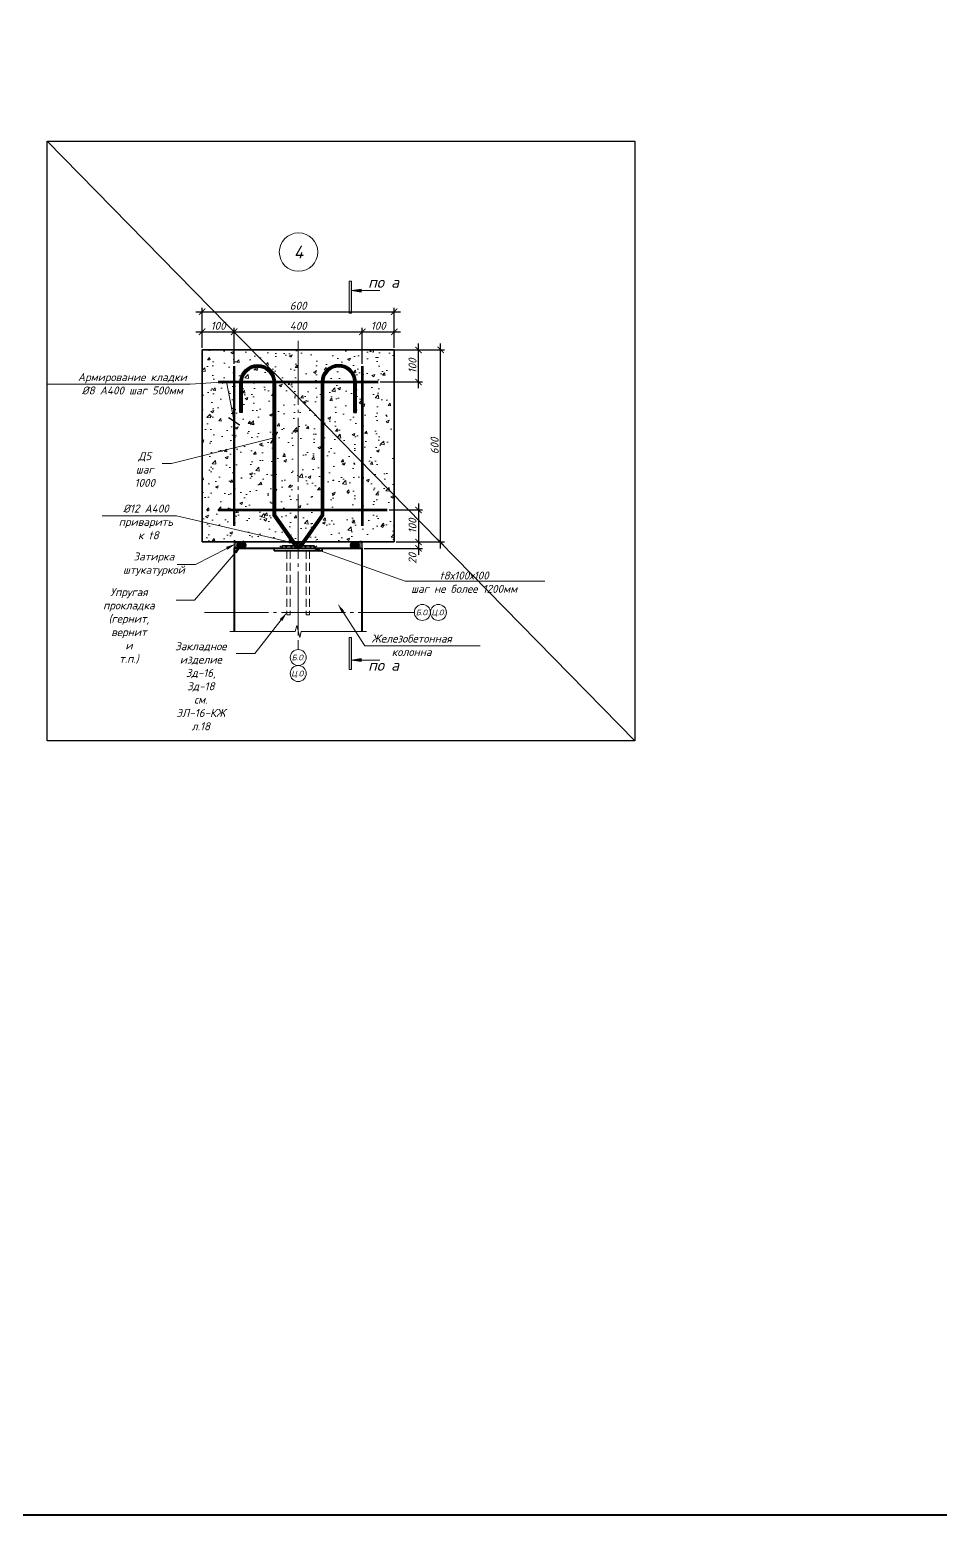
# Model space of a CAD drawing. Header units: millimetres. Extents: x -1807136 to 209800, y 0 to 410608.
# Drawn here: x 16347 to 19191, y 28653 to 33293 of the extents above; entities that cross this region are included whole.
import ezdxf
from ezdxf import colors
from ezdxf.entities.mleader import LeaderData, LeaderLine
from ezdxf.enums import TextEntityAlignment as Align
from ezdxf.math import Vec2, Vec3

# ---------------------------------------------------------------- set-up
doc = ezdxf.new("R2010")
doc.units = ezdxf.units.MM
doc.header["$PDMODE"] = 3
doc.linetypes.add('DASHED2', pattern=[0.375, 0.25, -0.125])
doc.linetypes.add('GOST2.303 5', pattern=[24, 20, -1.5, 1, -1.5])
doc.layers.get('0').update_dxf_attribs({"lineweight": 5})
doc.layers.get('Defpoints').update_dxf_attribs({"lineweight": 0})
for name, color, linetype, lineweight in [('!!!Металл разрез', 7, 'Continuous', 35), ('#Cварка', 96, 'Continuous', 30), ('#Арматура', 152, 'Continuous', 30), ('#Бетон разрез', 22, 'Continuous', 40), ('#Выноски', 7, 'Continuous', 15), ('#Газобетон', 152, 'Continuous', 35), ('#Границы штриховок', 7, 'Continuous', 20), ('#Оси', 7, 'Continuous', 9), ('k_ Размеры', 7, 'Continuous', 15), ('Штриховка', 7, 'Continuous', 25)]:
    doc.layers.add(name, color=color, linetype=linetype, lineweight=lineweight)
doc.layers.add('#Hatch', color=252, linetype='Continuous', lineweight=5, true_color=0x696969)
doc.layers.add('#Арматура вид_2', color=7, linetype='Continuous', lineweight=35, true_color=0x616161)
doc.styles.add('GOST 2.304', font='isocpeui.ttf')
doc.styles.get("Standard").update_dxf_attribs({"font": 'arial.ttf'})
doc.styles.add('STEP PR', font='isocpeui.ttf')
doc.dimstyles.new('SPDS', dxfattribs={"dimscale": 10, "dimtxt": 2.5, "dimasz": 2, "dimexe": 1.25, "dimexo": 0.625, "dimtad": 1, "dimdec": 0, "dimrnd": 0.001, "dimtxsty": 'STEP PR', "dimblk": 'ARCHTICK', "dimcen": 2.5, "dimdle": 2, "dimclrd": 256, "dimclre": 256, "dimclrt": 7, "dimadec": 0, "dimazin": 2, "dimtfac": 0.75, "dimtdec": 0, "dimtmove": 1, "dimatfit": 3, "dimfxl": 1, "dimtolj": 1, "dimarcsym": 1})
pattern_1 = [(37.5, (-1995.759, 11.0527), (-0.08000156, 2.44706619), [0, -1.9304, 0, -2.159, 0, -2.06375]), (7.5, (-1995.759, 11.0527), (2.24761642, 3.5841255), [0, -1.0414, 0, -1.7399, 0, -0.66675]), (327.5, (-1997.3211, 11.0527), (3.95496185, 0.00718592), [0, -0.635, 0, -2.286, 0, -2.9845]), (317.5, (-1997.321, 11.0527), (3.81778226, 1.11464662), [0, -0.3175, 0, -1.4986, 0, -1.7145])]
pattern_2 = [(45, (-1992.4723, 11.0527), (-1.122532015, 1.122532015), []), (135, (-1992.4723, 11.0527), (-1.122532015, -1.122532015), [])]

# ---------------------------------------------------------------- blocks, each defined once
blk = doc.blocks.new('*U248')
at = {"layer": '#Арматура', "lineweight": 0}
h = blk.add_hatch(dxfattribs=at)
h.set_pattern_fill('ANSI31', scale=1.2)
edge = h.paths.add_edge_path()
edge.add_arc((0, 6), 6, 0, 360)
blk.add_circle((0, 6), 6)
blk = doc.blocks.new('*U251')
at = {"color": 0, "linetype": 'ByBlock', "lineweight": -2}
for p, q in [((13.58, 0), (13.9, 1.25)), ((13.9, 1.25), (14.52, -1.25)), ((13.58, 0), (0, 0)), ((14.52, -1.25), (14.83, 0)), ((28.42, 0), (14.83, 0))]:
    blk.add_line(p, q, dxfattribs=at)
blk = doc.blocks.new('*U255')
for p, q in [((-0.5, 0.5), (0.5, -0.5)), ((0.5, 0.5), (-0.5, -0.5)), ((1.5, 0.5), (2.5, -0.5)), ((2.5, 0.5), (1.5, -0.5)), ((3.5, 0.5), (4.5, -0.5)), ((4.5, 0.5), (3.5, -0.5))]:
    blk.add_line(p, q)
blk = doc.blocks.new('*U265')
at = {"color": 0, "linetype": 'ByBlock', "lineweight": -2}
blk.add_circle((0, 0), 6, dxfattribs=at)
blk.add_attdef('Узел', text='', height=4, dxfattribs=at).set_placement((0, 0), align=Align.MIDDLE_CENTER)
blk = doc.blocks.new('*U155')
at = {"linetype": 'ByBlock', "ltscale": 100}
h = blk.add_hatch(color=256, dxfattribs=at)
h.dxf.hatch_style = 1
h.paths.add_polyline_path([(35, 1000), (-35, 1000), (-35, 0), (35, 0)])
h = blk.add_hatch(color=256, dxfattribs=at)
h.dxf.hatch_style = 1
h.paths.add_polyline_path([(335, 750), (335, 700), (335, 650), (35, 700)])
for p, q in [((-35, 1000), (35, 1000)), ((-35, 0), (-35, 1000)), ((35, 1000), (35, 0)), ((35, 700), (335, 750)), ((35, 700), (335, 650)), ((335, 750), (335, 700)), ((335, 650), (335, 700)), ((35, 0), (-35, 0))]:
    blk.add_line(p, q, dxfattribs=at)
at = {"linetype": 'ByBlock', "ltscale": 100, "extrusion": (0, 1, 0), "elevation": 700}
blk.add_lwpolyline([(-925, 0), (-335, 0)], dxfattribs=at)
at = {"ltscale": 100, "style": 'STEP PR'}
blk.add_attdef('Nv', text='', height=350, dxfattribs=at).set_placement((781, 790), align=Align.RIGHT)
blk = doc.blocks.new('*U154')
at = {"linetype": 'ByBlock', "ltscale": 100}
h = blk.add_hatch(color=256, dxfattribs=at)
h.dxf.hatch_style = 1
h.paths.add_polyline_path([(35, 0), (-35, 0), (-35, -1000), (35, -1000)])
h = blk.add_hatch(color=256, dxfattribs=at)
h.dxf.hatch_style = 1
h.paths.add_polyline_path([(335, -750), (335, -700), (335, -650), (35, -700)])
for p, q in [((35, 0), (-35, 0)), ((-35, 0), (-35, -1000)), ((35, -1000), (35, 0)), ((35, -700), (335, -650)), ((35, -700), (335, -750)), ((335, -650), (335, -700)), ((335, -750), (335, -700)), ((-35, -1000), (35, -1000))]:
    blk.add_line(p, q, dxfattribs=at)
at = {"linetype": 'ByBlock', "ltscale": 100, "extrusion": (0, -1, 0), "elevation": 700}
blk.add_lwpolyline([(925, 0), (335, 0)], dxfattribs=at)
at = {"ltscale": 100, "style": 'STEP PR'}
blk.add_attdef('Nv', text='', height=350, dxfattribs=at).set_placement((781, -1140), align=Align.RIGHT)
blk = doc.blocks.new('_ArchTick')
at = {"color": 0, "linetype": 'ByBlock', "const_width": 0.15}
blk.add_lwpolyline([(-0.5, -0.5), (0.5, 0.5)], dxfattribs=at)
blk = doc.blocks.new('*D362')
at = {"layer": 'Defpoints', "color": 0, "transparency": 16777216}
for p in [(17485.4, 32293.2), (17630.2, 32293.2), (17485.4, 31693.2)]:
    blk.add_point(p, dxfattribs=at)
at = {"layer": 'k_ Размеры', "lineweight": -2, "transparency": 16777216}
for p, q in [((17630.2, 31673.2), (17630.2, 32313.2)), ((17491.7, 32293.2), (17642.7, 32293.2)), ((17491.7, 31693.2), (17642.7, 31693.2))]:
    blk.add_line(p, q, dxfattribs=at)
at = {"layer": 'k_ Размеры', "lineweight": -2, "transparency": 16777216, "xscale": 20, "yscale": 20, "zscale": 20}
for p, rotation in [((17630.2, 32293.2), 90), ((17630.2, 31693.2), 270)]:
    blk.add_blockref('_ArchTick', p, dxfattribs=dict(at, rotation=rotation))
at = {"layer": 'k_ Размеры', "color": 7, "transparency": 16777216, "insert": (17611.5, 31993.2), "char_height": 25, "attachment_point": 5, "rotation": 90, "style": 'STEP PR'}
blk.add_mtext('\\A1;600', dxfattribs=at)
blk = doc.blocks.new('*D363')
at = {"layer": 'Defpoints', "color": 0, "transparency": 16777216}
for p in [(17485.4, 31693.2), (17385.4, 31673.2), (17561.2, 31673.2)]:
    blk.add_point(p, dxfattribs=at)
at = {"layer": 'k_ Размеры', "lineweight": -2, "transparency": 16777216}
for p, q in [((17491.7, 31693.2), (17573.7, 31693.2)), ((17561.2, 31713.2), (17561.2, 31653.2)), ((17391.7, 31673.2), (17573.7, 31673.2))]:
    blk.add_line(p, q, dxfattribs=at)
at = {"layer": 'k_ Размеры', "lineweight": -2, "transparency": 16777216, "xscale": 20, "yscale": 20, "zscale": 20}
for p, rotation in [((17561.2, 31693.2), 90), ((17561.2, 31673.2), 270)]:
    blk.add_blockref('_ArchTick', p, dxfattribs=dict(at, rotation=rotation))
at = {"layer": 'k_ Размеры', "color": 7, "transparency": 16777216, "insert": (17542.4, 31641.9), "char_height": 25, "attachment_point": 5, "rotation": 90, "style": 'STEP PR'}
blk.add_mtext('\\A1;20', dxfattribs=at)
blk = doc.blocks.new('*D364')
at = {"layer": 'Defpoints', "color": 0, "transparency": 16777216}
for p in [(17485.4, 32412.5), (16885.4, 32293.2), (17485.4, 32293.2)]:
    blk.add_point(p, dxfattribs=at)
at = {"layer": 'k_ Размеры', "lineweight": -2, "transparency": 16777216}
for p, q in [((16865.4, 32412.5), (17505.4, 32412.5)), ((16885.4, 32299.5), (16885.4, 32425)), ((17485.4, 32299.5), (17485.4, 32425))]:
    blk.add_line(p, q, dxfattribs=at)
at = {"layer": 'k_ Размеры', "lineweight": -2, "transparency": 16777216, "xscale": 20, "yscale": 20, "zscale": 20, "rotation": 180}
blk.add_blockref('_ArchTick', (16885.4, 32412.5), dxfattribs=at)
at = {"layer": 'k_ Размеры', "lineweight": -2, "transparency": 16777216, "xscale": 20, "yscale": 20, "zscale": 20}
blk.add_blockref('_ArchTick', (17485.4, 32412.5), dxfattribs=at)
at = {"layer": 'k_ Размеры', "color": 7, "transparency": 16777216, "insert": (17185.4, 32431.2), "char_height": 25, "attachment_point": 5, "style": 'STEP PR'}
blk.add_mtext('\\A1;600', dxfattribs=at)
blk = doc.blocks.new('*D365')
at = {"layer": 'Defpoints', "color": 0, "transparency": 16777216}
for p in [(17435.4, 32293.2), (17561.2, 32293.2), (17435.4, 32193.2)]:
    blk.add_point(p, dxfattribs=at)
at = {"layer": 'k_ Размеры', "lineweight": -2, "transparency": 16777216}
for p, q in [((17561.2, 32173.2), (17561.2, 32313.2)), ((17441.7, 32293.2), (17573.7, 32293.2)), ((17441.7, 32193.2), (17573.7, 32193.2))]:
    blk.add_line(p, q, dxfattribs=at)
at = {"layer": 'k_ Размеры', "lineweight": -2, "transparency": 16777216, "xscale": 20, "yscale": 20, "zscale": 20}
for p, rotation in [((17561.2, 32293.2), 90), ((17561.2, 32193.2), 270)]:
    blk.add_blockref('_ArchTick', p, dxfattribs=dict(at, rotation=rotation))
at = {"layer": 'k_ Размеры', "color": 7, "transparency": 16777216, "insert": (17542.4, 32243.2), "char_height": 25, "attachment_point": 5, "rotation": 90, "style": 'STEP PR'}
blk.add_mtext('\\A1;100', dxfattribs=at)
blk = doc.blocks.new('*D366')
at = {"layer": 'Defpoints', "color": 0, "transparency": 16777216}
for p in [(17463.5, 31793.2), (17485.4, 31693.2), (17561.2, 31693.2)]:
    blk.add_point(p, dxfattribs=at)
at = {"layer": 'k_ Размеры', "lineweight": -2, "transparency": 16777216}
for p, q in [((17469.7, 31793.2), (17573.7, 31793.2)), ((17561.2, 31813.2), (17561.2, 31673.2)), ((17491.7, 31693.2), (17573.7, 31693.2))]:
    blk.add_line(p, q, dxfattribs=at)
at = {"layer": 'k_ Размеры', "lineweight": -2, "transparency": 16777216, "xscale": 20, "yscale": 20, "zscale": 20}
for p, rotation in [((17561.2, 31793.2), 90), ((17561.2, 31693.2), 270)]:
    blk.add_blockref('_ArchTick', p, dxfattribs=dict(at, rotation=rotation))
at = {"layer": 'k_ Размеры', "color": 7, "transparency": 16777216, "insert": (17542.4, 31743.2), "char_height": 25, "attachment_point": 5, "rotation": 90, "style": 'STEP PR'}
blk.add_mtext('\\A1;100', dxfattribs=at)
blk = doc.blocks.new('*D367')
at = {"layer": 'Defpoints', "color": 0, "transparency": 16777216}
for p in [(16985.4, 32349.7), (16885.4, 32293.2), (16985.4, 32243.2)]:
    blk.add_point(p, dxfattribs=at)
at = {"layer": 'k_ Размеры', "lineweight": -2, "transparency": 16777216}
for p, q in [((16865.4, 32349.7), (17005.4, 32349.7)), ((16885.4, 32299.5), (16885.4, 32362.2)), ((16985.4, 32249.5), (16985.4, 32362.2))]:
    blk.add_line(p, q, dxfattribs=at)
at = {"layer": 'k_ Размеры', "lineweight": -2, "transparency": 16777216, "xscale": 20, "yscale": 20, "zscale": 20, "rotation": 180}
blk.add_blockref('_ArchTick', (16885.4, 32349.7), dxfattribs=at)
at = {"layer": 'k_ Размеры', "lineweight": -2, "transparency": 16777216, "xscale": 20, "yscale": 20, "zscale": 20}
blk.add_blockref('_ArchTick', (16985.4, 32349.7), dxfattribs=at)
at = {"layer": 'k_ Размеры', "color": 7, "transparency": 16777216, "insert": (16935.4, 32368.5), "char_height": 25, "attachment_point": 5, "style": 'STEP PR'}
blk.add_mtext('\\A1;100', dxfattribs=at)
blk = doc.blocks.new('*D368')
at = {"layer": 'Defpoints', "color": 0, "transparency": 16777216}
for p in [(17385.4, 32349.7), (16985.4, 32243.2), (17385.4, 32243.2)]:
    blk.add_point(p, dxfattribs=at)
at = {"layer": 'k_ Размеры', "lineweight": -2, "transparency": 16777216}
for p, q in [((16965.4, 32349.7), (17405.4, 32349.7)), ((16985.4, 32249.5), (16985.4, 32362.2)), ((17385.4, 32249.5), (17385.4, 32362.2))]:
    blk.add_line(p, q, dxfattribs=at)
at = {"layer": 'k_ Размеры', "lineweight": -2, "transparency": 16777216, "xscale": 20, "yscale": 20, "zscale": 20, "rotation": 180}
blk.add_blockref('_ArchTick', (16985.4, 32349.7), dxfattribs=at)
at = {"layer": 'k_ Размеры', "lineweight": -2, "transparency": 16777216, "xscale": 20, "yscale": 20, "zscale": 20}
blk.add_blockref('_ArchTick', (17385.4, 32349.7), dxfattribs=at)
at = {"layer": 'k_ Размеры', "color": 7, "transparency": 16777216, "insert": (17185.4, 32368.5), "char_height": 25, "attachment_point": 5, "style": 'STEP PR'}
blk.add_mtext('\\A1;400', dxfattribs=at)
blk = doc.blocks.new('*D369')
at = {"layer": 'Defpoints', "color": 0, "transparency": 16777216}
for p in [(17485.4, 32349.7), (17485.4, 32293.2), (17385.4, 32243.2)]:
    blk.add_point(p, dxfattribs=at)
at = {"layer": 'k_ Размеры', "lineweight": -2, "transparency": 16777216}
for p, q in [((17365.4, 32349.7), (17505.4, 32349.7)), ((17385.4, 32249.5), (17385.4, 32362.2)), ((17485.4, 32299.5), (17485.4, 32362.2))]:
    blk.add_line(p, q, dxfattribs=at)
at = {"layer": 'k_ Размеры', "lineweight": -2, "transparency": 16777216, "xscale": 20, "yscale": 20, "zscale": 20, "rotation": 180}
blk.add_blockref('_ArchTick', (17385.4, 32349.7), dxfattribs=at)
at = {"layer": 'k_ Размеры', "lineweight": -2, "transparency": 16777216, "xscale": 20, "yscale": 20, "zscale": 20}
blk.add_blockref('_ArchTick', (17485.4, 32349.7), dxfattribs=at)
at = {"layer": 'k_ Размеры', "color": 7, "transparency": 16777216, "insert": (17435.4, 32368.5), "char_height": 25, "attachment_point": 5, "style": 'STEP PR'}
blk.add_mtext('\\A1;100', dxfattribs=at)

msp = doc.modelspace()

# ---------------------------------------------------------------- hatches: boundary and pattern name
at = {"layer": '#Hatch'}
h = msp.add_hatch(dxfattribs=at)
h.set_pattern_fill('AR-CONC', color=256, scale=0.5)
h.paths.add_polyline_path([(17185.44745, 32293.20261), (16885.44745, 32293.20261), (16885.44745, 31693.20261), (17185.44745, 31693.20261)])
h.paths.add_polyline_path([(17485.44745, 32293.20261), (17185.44745, 32293.20261), (17185.44745, 31693.20261), (17485.44745, 31693.20261)])
h = msp.add_hatch(dxfattribs=at)
h.set_pattern_fill('AR-SAND', color=256, scale=0.05)
h.set_pattern_definition(pattern_1)
edge = h.paths.add_edge_path()
edge.add_line((16985.44745, 31693.20261), (16985.44745, 31673.20261))
edge.add_line((16985.44745, 31673.20261), (17008.90896, 31673.20261))
edge.add_ellipse((17008.90896, 31683.20261), major_axis=(14.57418, 0), ratio=0.6861448396, start_angle=90, end_angle=270, ccw=False)
edge.add_line((17008.90896, 31693.20261), (16985.44745, 31693.20261))
h = msp.add_hatch(dxfattribs=at)
h.set_pattern_fill('ANSI37', color=256, scale=0.5)
h.set_pattern_definition(pattern_2)
edge = h.paths.add_edge_path()
edge.add_ellipse((17008.90896, 31683.20261), major_axis=(14.57418, 0), ratio=0.6861448396, start_angle=0, end_angle=360)
h = msp.add_hatch(dxfattribs=at)
h.set_pattern_fill('ANSI37', color=256, scale=0.5)
h.set_pattern_definition(pattern_2)
edge = h.paths.add_edge_path()
edge.add_ellipse((17361.98595, 31683.20261), major_axis=(-14.57418, 0), ratio=0.6861448396, start_angle=0, end_angle=360, ccw=False)
h = msp.add_hatch(dxfattribs=at)
h.set_pattern_fill('AR-SAND', color=256, scale=0.05)
h.set_pattern_definition(pattern_1)
edge = h.paths.add_edge_path()
edge.add_ellipse((17361.98595, 31683.20261), major_axis=(-14.57418, 0), ratio=0.6861448396, start_angle=90, end_angle=270)
edge.add_line((17361.98595, 31693.20261), (17385.44745, 31693.20261))
edge.add_line((17385.44745, 31693.20261), (17385.44745, 31673.20261))
edge.add_line((17385.44745, 31673.20261), (17361.98595, 31673.20261))

# ---------------------------------------------------------------- linework, layer by layer
at = {"layer": '!!!Металл разрез'}
msp.add_lwpolyline([(17110.44745, 31665.20261), (17110.44745, 31673.20261), (17260.44745, 31673.20261), (17260.44745, 31665.20261)], close=True, dxfattribs=at)
for points in [[(17185.44745, 31681.20261), (17135.44745, 31681.20261), (17135.44745, 31673.20261)], [(17185.44745, 31681.20261), (17235.44745, 31681.20261), (17235.44745, 31673.20261)]]:
    msp.add_lwpolyline(points, dxfattribs=at)
at = {"layer": '#Арматура', "const_width": 8}
for points in [[(16985.44745, 32243.20261), (16985.44745, 31743.20261)], [(17385.44745, 32243.20261), (17385.44745, 31743.20261)], [(16935.44745, 32193.20261), (17435.44745, 32193.20261)], [(16935.44745, 31793.20261), (17463.47083, 31793.20261)]]:
    msp.add_lwpolyline(points, dxfattribs=at)
at = {"layer": '#Арматура'}
for points in [[(17003.6635, 32097.20261), (17003.6635, 32194.36837, -0.9562384486), (17114.16783, 32194.36837), (17114.16783, 31778.46381), (17179.76895, 31685.26495, 0.3208672884), (17185.44745, 31681.20261, 0.3208672884)], [(17011.6635, 32097.20261), (17011.6635, 32194.18242, -0.9527647473), (17106.16783, 32194.18242), (17106.16783, 31775.94142), (17172.70208, 31681.4099, 0.2941188863), (17185.44745, 31673.20261, 0.2941188863)], [(17367.23141, 32097.20261), (17367.23141, 32194.36837, 0.9562384486), (17256.72707, 32194.36837), (17256.72707, 31778.46381), (17191.12596, 31685.26495, -0.3208672884), (17185.44745, 31681.20261, -0.3208672884)], [(17359.23141, 32097.20261), (17359.23141, 32194.18242, 0.9527647473), (17264.72707, 32194.18242), (17264.72707, 31775.94142), (17198.19283, 31681.4099, -0.2941188863), (17185.44745, 31673.20261, -0.2941188863)]]:
    msp.add_lwpolyline(points, format="xyb", dxfattribs=at)
for points in [[(16986.94312, 32110.60168), (16978.94312, 32110.60168)], [(17011.6635, 32097.20261), (17003.6635, 32097.20261)], [(17011.6635, 32097.20261), (17003.6635, 32097.20261)], [(17359.23141, 32097.20261), (17367.23141, 32097.20261)], [(17359.23141, 32097.20261), (17367.23141, 32097.20261)]]:
    msp.add_lwpolyline(points, dxfattribs=at)
at = {"layer": '#Арматура вид_2', "const_width": 8}
for points in [[(17007.6635, 32097.20261), (17007.6635, 32097.20261), (17007.6635, 32194.27721, -0.9546017345), (17110.16783, 32194.27721), (17110.16783, 31777.20261), (17176.20866, 31683.37578, 0.3033466836), (17185.44745, 31677.20261, 0.3033466836)], [(17363.23141, 32097.20261), (17363.23141, 32097.20261), (17363.23141, 32194.27721, 0.9546017345), (17260.72707, 32194.27721), (17260.72707, 31777.20261), (17194.68625, 31683.37578, -0.3033466836), (17185.44745, 31677.20261, -0.3033466836)]]:
    msp.add_lwpolyline(points, format="xyb", dxfattribs=at)
at = {"layer": '#Бетон разрез'}
msp.add_lwpolyline([(17385.44745, 31414.06023), (17385.44745, 31673.20261), (16985.44745, 31673.20261), (16985.44745, 31414.06023)], dxfattribs=at)
at = {"layer": '#Газобетон'}
for points in [[(16885.44745, 32293.20261), (17485.44745, 32293.20261)], [(16885.44745, 32293.20261), (16885.44745, 31693.20261)], [(17485.44745, 32293.20261), (17485.44745, 31693.20261)], [(16885.44745, 31693.20261), (17485.44745, 31693.20261)]]:
    msp.add_lwpolyline(points, dxfattribs=at)
at = {"layer": '#Границы штриховок'}
for points in [[(16985.44745, 31673.20261), (16985.44745, 31693.20261)], [(17385.44745, 31673.20261), (17385.44745, 31693.20261)]]:
    msp.add_lwpolyline(points, dxfattribs=at)
msp.add_ellipse((17008.90896, 31683.20261), major_axis=(14.57418, 0), ratio=0.6861448396, start_param=-1.5707963268, end_param=4.7123889804, dxfattribs=at)
at = {"layer": '#Границы штриховок', "extrusion": (0, 0, -1)}
msp.add_ellipse((17361.98595, 31683.20261), major_axis=(-14.57418, 0), ratio=0.6861448396, start_param=-1.5707963268, end_param=4.7123889804, dxfattribs=at)
at = {"layer": '#Оси', "linetype": 'GOST2.303 5', "ltscale": 10}
for points in [[(17185.44745, 32321.12745), (17185.44745, 31382.39388), (17185.44745, 31357.39388)], [(16892.90764, 31473.20261), (17523.25257, 31473.20261), (17548.25257, 31473.20261)]]:
    msp.add_lwpolyline(points, dxfattribs=at)
at = {"layer": '#Оси', "linetype": 'Continuous', "ltscale": 100}
for centre in [(17573.25257, 31473.20261), (17623.25257, 31473.20261), (17185.44745, 31332.39388), (17185.44745, 31282.39388)]:
    msp.add_circle(centre, 25, dxfattribs=at)
at = {"color": 3, "lineweight": 40}
msp.add_lwpolyline([(13722.58032, 36442.79875), (24318.13743, 36442.79875), (24318.13743, 28653.26531), (13722.58032, 28653.26531)], close=True, dxfattribs=at)
for points in [[(16985.44745, 31673.20261), (16985.44745, 31693.20261)], [(17385.44745, 31673.20261), (17385.44745, 31693.20261)], [(17110.44745, 31673.20261), (17110.44745, 31665.20261)], [(17260.44745, 31673.20261), (17260.44745, 31665.20261)], [(17150.44745, 31465.20261), (17160.44745, 31465.20261)], [(17210.44745, 31465.20261), (17220.44745, 31465.20261)]]:
    msp.add_lwpolyline(points)
at = {"linetype": 'DASHED2', "ltscale": 100}
for points in [[(17150.44745, 31665.20261), (17150.44745, 31465.20261)], [(17160.44745, 31665.20261), (17160.44745, 31465.20261)], [(17210.44745, 31665.20261), (17210.44745, 31465.20261)], [(17220.44745, 31665.20261), (17220.44745, 31465.20261)]]:
    msp.add_lwpolyline(points, dxfattribs=at)
at = {"layer": 'Штриховка'}
msp.add_lwpolyline([(16401.67669, 32945.21387), (18236.3741, 32945.21387), (18236.3741, 31071.72812), (16401.67669, 31071.72812)], close=True, dxfattribs=at)
msp.add_lwpolyline([(16401.67669, 32945.21387), (18236.3741, 31071.72812)], dxfattribs=at)

# ---------------------------------------------------------------- block references
at = {"layer": '#Cварка', "yscale": -8, "zscale": -8, "rotation": 180}
for p, xscale in [((17132.00483, 31677.20261), -8), ((17239.83106, 31676.95868), 8)]:
    msp.add_blockref('*U255', p, dxfattribs=dict(at, xscale=xscale))
at = {"layer": '#Арматура', "xscale": -1, "rotation": 90}
msp.add_blockref('*U248', (17191.44745, 31687.20261), dxfattribs=at)
ref = msp.add_blockref('*U265', (17186.51916, 32598.71336), dxfattribs=dict(xscale=10, yscale=10, zscale=10))
ref.add_attrib('Узел', '4', dxfattribs={"color": 0, "linetype": 'ByBlock', "lineweight": -2, "height": 40, "style": 'STEP PR'}).set_placement((17186.51916, 32598.71336), align=Align.MIDDLE_CENTER)
ref = msp.add_blockref('*U155', (17348.39608, 32408.33907), dxfattribs=dict(xscale=0.1, yscale=0.1, zscale=0.1))
ref.add_attrib('Nv', 'по а', dxfattribs={"ltscale": 100, "height": 35, "style": 'STEP PR'}).set_placement((17500.19833, 32487.34041), align=Align.RIGHT)
at = {"xscale": -15, "yscale": -15, "zscale": -15}
msp.add_blockref('*U251', (17398.57245, 31414.06023), dxfattribs=at)
ref = msp.add_blockref('*U154', (17348.39608, 31394.60641), dxfattribs=dict(xscale=0.1, yscale=0.1, zscale=0.1))
ref.add_attrib('Nv', 'по а', dxfattribs={"ltscale": 100, "height": 35, "style": 'STEP PR'}).set_placement((17500.19833, 31291.13159), align=Align.RIGHT)

# ---------------------------------------------------------------- texts
at = {"layer": '#Оси', "linetype": 'Continuous', "ltscale": 100, "style": 'GOST 2.304'}
for s, p in [('Б.О.', (17573.25257, 31473.20261)), ('Ц.О.', (17623.25257, 31473.20261)), ('Б.О.', (17185.44745, 31332.39388)), ('Ц.О.', (17185.44745, 31282.39388))]:
    msp.add_text(s, height=17.5, dxfattribs=at).set_placement(p, align=Align.MIDDLE_CENTER)

# ---------------------------------------------------------------- dimensions: what is measured, and where the dimension line sits
at = {"layer": 'k_ Размеры'}
for base, p1, p2, picture, middle in [((17485.44745, 32412.45413), (16885.44745, 32293.20261), (17485.44745, 32293.20261), '*D364', (17185.44745, 32431.20413)), ((16985.44745, 32349.70115), (16885.44745, 32293.20261), (16985.44745, 32243.20261), '*D367', (16935.44745, 32368.45115)), ((17385.44745, 32349.70115), (16985.44745, 32243.20261), (17385.44745, 32243.20261), '*D368', (17185.44745, 32368.45115)), ((17485.44745, 32349.70115), (17385.44745, 32243.20261), (17485.44745, 32293.20261), '*D369', (17435.44745, 32368.45115))]:
    dim = msp.add_linear_dim(base=base, p1=p1, p2=p2, dimstyle='SPDS', dxfattribs=at)
    dim.commit()
    dim.dimension.update_dxf_attribs({"geometry": picture, "text_midpoint": middle})
for base, p1, p2, picture, middle in [((17561.15268, 32293.20261), (17435.44745, 32193.20261), (17435.44745, 32293.20261), '*D365', (17542.40268, 32243.20261)), ((17630.23065, 32293.20261), (17485.44745, 31693.20261), (17485.44745, 32293.20261), '*D362', (17611.48065, 31993.20261)), ((17561.15268, 31693.20261), (17463.47083, 31793.20261), (17485.44745, 31693.20261), '*D366', (17542.40268, 31743.20261))]:
    dim = msp.add_linear_dim(base=base, p1=p1, p2=p2, angle=90, dimstyle='SPDS', dxfattribs=at)
    dim.commit()
    dim.dimension.update_dxf_attribs({"geometry": picture, "text_midpoint": middle})
dim = msp.add_linear_dim(base=(17561.15268, 31673.20261), p1=(17485.44745, 31693.20261), p2=(17385.44745, 31673.20261), angle=90, dimstyle='SPDS', dxfattribs=at)
dim.commit()
dim.dimension.update_dxf_attribs({"geometry": '*D363', "text_midpoint": (17561.15268, 31641.87565), "dimtype": 160})

# ---------------------------------------------------------------- leaders
at = {"layer": '#Выноски'}
ml = msp.add_multileader_mtext('Standard', dxfattribs=at)
ml.set_content('{\\H0.83333x;Армирование кладки\\P\\pq*;%%C8 А400 шаг 500мм}', color=256, style='STEP PR')
ml.set_leader_properties(color=256, linetype='ByLayer', lineweight=-1)
ml.set_arrow_properties(name='ARCHTICK')
ml.build(insert=Vec2(0, 0))
ml.multileader.update_dxf_attribs({"text_left_attachment_type": 6, "text_right_attachment_type": 6, "dogleg_length": 0, "arrow_head_size": 30, "scale": 0.1})
ctx = ml.context
ctx.base_point, ctx.scale, ctx.char_height, ctx.arrow_head_size, ctx.landing_gap_size, ctx.plane_origin = Vec3(16487.30311, 32185.68712), 0.1, 30, 30, 12.5, Vec3(17985.06312, 31379.56987)
ctx.left_attachment, ctx.right_attachment, ctx.text_align_type = 6, 6, 1
notes = []
notes.append((ctx, [(1, (1, 1, 0), (16847.58586, 32185.68712), (-1, 0), 0, [(0, [(16985.44745, 32070.02596), (16961.54052, 32193.20261)], 0, [])])]))
ctx.mtext.insert, ctx.mtext.rotation, ctx.mtext.alignment, ctx.mtext.flow_direction = Vec3(16667.44448, 32220.6871), 6.2831853072, 2, 5
ml = msp.add_multileader_mtext('Standard', dxfattribs=at)
ml.set_content('{\\H0.83333x;Д5\\Pшаг 1000\\A1;\\H1.2x;     }', color=256, style='STEP PR')
ml.set_leader_properties(color=256, linetype='ByLayer', lineweight=-1)
ml.set_arrow_properties(name='ARCHTICK')
ml.build(insert=Vec2(0, 0))
ml.multileader.update_dxf_attribs({"text_left_attachment_type": 6, "text_right_attachment_type": 6, "dogleg_length": 0, "arrow_head_size": 30, "scale": 0.1})
ctx = ml.context
ctx.base_point, ctx.scale, ctx.char_height, ctx.arrow_head_size, ctx.landing_gap_size, ctx.plane_origin = Vec3(16622.32176, 31938.76726), 0.1, 30, 30, 12.5, Vec3(19632.48998, 31662.18484)
ctx.left_attachment, ctx.right_attachment, ctx.text_align_type = 6, 6, 1
notes.append((ctx, [(1, (1, 1, 0), (16790.19998, 31938.76726), (-1, 0), 0, [(1, [(17110.16783, 32019.00511)], 0, [])])]))
ctx.mtext.insert, ctx.mtext.rotation, ctx.mtext.width, ctx.mtext.defined_height, ctx.mtext.alignment, ctx.mtext.flow_direction = Vec3(16706.26087, 31973.76724), 6.2831853072, 164.1186715, 8.18661, 2, 5
ml = msp.add_multileader_mtext('Standard', dxfattribs=at)
ml.set_content('{\\H0.83333x;%%C12 A400\\Pприварить\\P к t8}', color=256, style='STEP PR')
ml.set_leader_properties(color=256, linetype='ByLayer', lineweight=-1)
ml.build(insert=Vec2(0, 0))
ml.multileader.update_dxf_attribs({"text_left_attachment_type": 6, "text_right_attachment_type": 6, "dogleg_length": 0, "arrow_head_size": 30, "scale": 0.1})
ctx = ml.context
ctx.base_point, ctx.scale, ctx.char_height, ctx.arrow_head_size, ctx.landing_gap_size, ctx.plane_origin = Vec3(16613.88667, 31775.11442), 0.1, 30, 30, 12.5, Vec3(19363.7516, 31287.19239)
ctx.left_attachment, ctx.right_attachment, ctx.text_align_type = 6, 6, 1
notes.append((ctx, [(1, (1, 1, 0), (16805.64737, 31775.11442), (-1, 0), 0, [(1, [(17185.44745, 31687.20261)], 0, [])])]))
ctx.mtext.insert, ctx.mtext.rotation, ctx.mtext.defined_height, ctx.mtext.alignment, ctx.mtext.flow_direction = Vec3(16709.76702, 31810.1144), 6.2831853072, 8.18661, 2, 5
ml = msp.add_multileader_mtext('Standard', dxfattribs=at)
ml.set_content('{\\H0.83333x;Упругая прокладка\\P(гернит, вернит\\A1; и т.п.)\\H1.2x;           }', color=256, style='STEP PR')
ml.set_leader_properties(color=256, linetype='ByLayer', lineweight=-1)
ml.build(insert=Vec2(0, 0))
ml.multileader.update_dxf_attribs({"text_left_attachment_type": 6, "text_right_attachment_type": 6, "dogleg_length": 0, "arrow_head_size": 30, "scale": 0.1})
ctx = ml.context
ctx.base_point, ctx.scale, ctx.char_height, ctx.arrow_head_size, ctx.landing_gap_size, ctx.plane_origin = Vec3(16452.04417, 31511.93428), 0.1, 30, 30, 12.5, Vec3(18850.28086, 31227.01487)
ctx.left_attachment, ctx.right_attachment, ctx.text_align_type = 6, 6, 1
notes.append((ctx, [(1, (1, 1, 0), (16861.68278, 31511.93428), (-1, 0), 0, [(1, [(17008.90896, 31683.20261)], 0, [])])]))
ctx.mtext.insert, ctx.mtext.rotation, ctx.mtext.width, ctx.mtext.defined_height, ctx.mtext.alignment, ctx.mtext.flow_direction = Vec3(16656.86348, 31549.43425), 6.2831853072, 440.2452337, 26.81607, 2, 5
ml = msp.add_multileader_mtext('Standard', dxfattribs=at)
ml.set_content('{\\H0.83333x;Затирка\\P штукатуркой}', color=256, style='STEP PR')
ml.set_leader_properties(color=256, linetype='ByLayer', lineweight=-1)
ml.build(insert=Vec2(0, 0))
ml.multileader.update_dxf_attribs({"text_left_attachment_type": 6, "text_right_attachment_type": 6, "dogleg_length": 0, "arrow_head_size": 30, "scale": 0.1})
ctx = ml.context
ctx.base_point, ctx.scale, ctx.char_height, ctx.arrow_head_size, ctx.landing_gap_size, ctx.plane_origin = Vec3(16604.89146, 31622.97377), 0.1, 30, 30, 12.5, Vec3(18853.20451, 31338.05436)
ctx.left_attachment, ctx.right_attachment, ctx.text_align_type = 6, 6, 1
notes.append((ctx, [(1, (1, 1, 0), (16864.60643, 31622.97377), (-1, 0), 0, [(1, [(16989.39731, 31687.1349)], 0, [])])]))
ctx.mtext.insert, ctx.mtext.rotation, ctx.mtext.width, ctx.mtext.defined_height, ctx.mtext.alignment, ctx.mtext.flow_direction = Vec3(16734.74895, 31660.47374), 6.2831853072, 440.2452337, 26.81607, 2, 5
ml = msp.add_multileader_mtext('Standard', dxfattribs=at)
ml.set_content('{\\H0.83333x;t8х100х100\\Pшаг не более 1200мм\\P\\pq*;\\A1;\\H1.2x;            }', color=256, style='STEP PR')
ml.set_leader_properties(color=256, linetype='ByLayer', lineweight=-1)
ml.build(insert=Vec2(0, 0))
ml.multileader.update_dxf_attribs({"text_left_attachment_type": 6, "text_right_attachment_type": 6, "dogleg_length": 0, "arrow_head_size": 30, "scale": 0.1})
ctx = ml.context
ctx.base_point, ctx.scale, ctx.char_height, ctx.arrow_head_size, ctx.landing_gap_size, ctx.plane_origin = Vec3(17519.33834, 31571.0081), 0.1, 30, 30, 12.5, Vec3(19461.9108, 31397.02247)
ctx.left_attachment, ctx.right_attachment, ctx.text_align_type = 6, 6, 1
notes.append((ctx, [(0, (1, 1, 0), (17519.33834, 31571.0081), (1, 0), 0, [(1, [(17223.83106, 31676.95868)], 0, [])])]))
ctx.mtext.insert, ctx.mtext.rotation, ctx.mtext.defined_height, ctx.mtext.alignment, ctx.mtext.flow_direction = Vec3(17703.79788, 31601.0081), 6.2831853072, 607.82439, 2, 5
ml = msp.add_multileader_mtext('Standard', dxfattribs=at)
ml.set_content('{\\H0.83333x;Закладное изделие \\PЗд-16, Зд-18\\P см. ЭЛ-16-КЖ л.18\\A1;\\H1.2x;            }', color=256, style='STEP PR')
ml.set_leader_properties(color=256, linetype='ByLayer', lineweight=-1)
ml.build(insert=Vec2(0, 0))
ml.multileader.update_dxf_attribs({"text_left_attachment_type": 6, "text_right_attachment_type": 6, "dogleg_length": 0, "arrow_head_size": 30, "scale": 0.1})
ctx = ml.context
ctx.base_point, ctx.scale, ctx.char_height, ctx.arrow_head_size, ctx.landing_gap_size, ctx.plane_origin = Vec3(16712.55865, 31345.12101), 0.1, 30, 30, 12.5, Vec3(19417.78335, 30609.05843)
ctx.left_attachment, ctx.right_attachment, ctx.text_align_type = 6, 6, 1
notes.append((ctx, [(1, (1, 1, 0), (17050.17103, 31345.12101), (-1, 0), 0, [(1, [(17150.44745, 31473.20261)], 0, [])])]))
ctx.mtext.insert, ctx.mtext.rotation, ctx.mtext.width, ctx.mtext.defined_height, ctx.mtext.alignment, ctx.mtext.flow_direction = Vec3(16881.36484, 31380.12099), 6.2831853072, 454.1682446, 219.99912, 2, 5
ml = msp.add_multileader_mtext('Standard', dxfattribs=at)
ml.set_content('{\\H0.83333x;Железобетонная\\Pколонна}', color=256, style='STEP PR')
ml.set_leader_properties(color=256, linetype='ByLayer', lineweight=-1)
ml.build(insert=Vec2(0, 0))
ml.multileader.update_dxf_attribs({"text_left_attachment_type": 6, "text_right_attachment_type": 6, "dogleg_length": 0, "arrow_head_size": 30, "scale": 0.1})
ctx = ml.context
ctx.base_point, ctx.scale, ctx.char_height, ctx.arrow_head_size, ctx.landing_gap_size, ctx.plane_origin = Vec3(17393.97174, 31368.98409), 0.1, 30, 30, 12.5, Vec3(19992.45698, 29695.74929)
ctx.left_attachment, ctx.right_attachment, ctx.text_align_type = 6, 6, 1
notes.append((ctx, [(0, (1, 1, 0), (17393.97174, 31368.98409), (1, 0), 0, [(0, [(17309.28261, 31499.53616)], 0, [])])]))
ctx.mtext.insert, ctx.mtext.rotation, ctx.mtext.alignment, ctx.mtext.flow_direction = Vec3(17539.81401, 31403.98407), 6.2831853072, 2, 5
for ctx, leaders in notes:
    for number, flags, end, landing, length, lines in leaders:
        leader = LeaderData()
        leader.index, (leader.has_last_leader_line, leader.has_dogleg_vector, leader.attachment_direction) = number, flags
        leader.last_leader_point, leader.dogleg_vector, leader.dogleg_length = Vec3(end), Vec3(landing), length
        for number, points, colour, breaks in lines:
            line = LeaderLine()
            line.index, line.vertices, line.color, line.breaks = number, Vec3.list(points), colors.encode_raw_color(colour), breaks
            leader.lines.append(line)
        ctx.leaders.append(leader)

doc.saveas('drawing.dxf')
